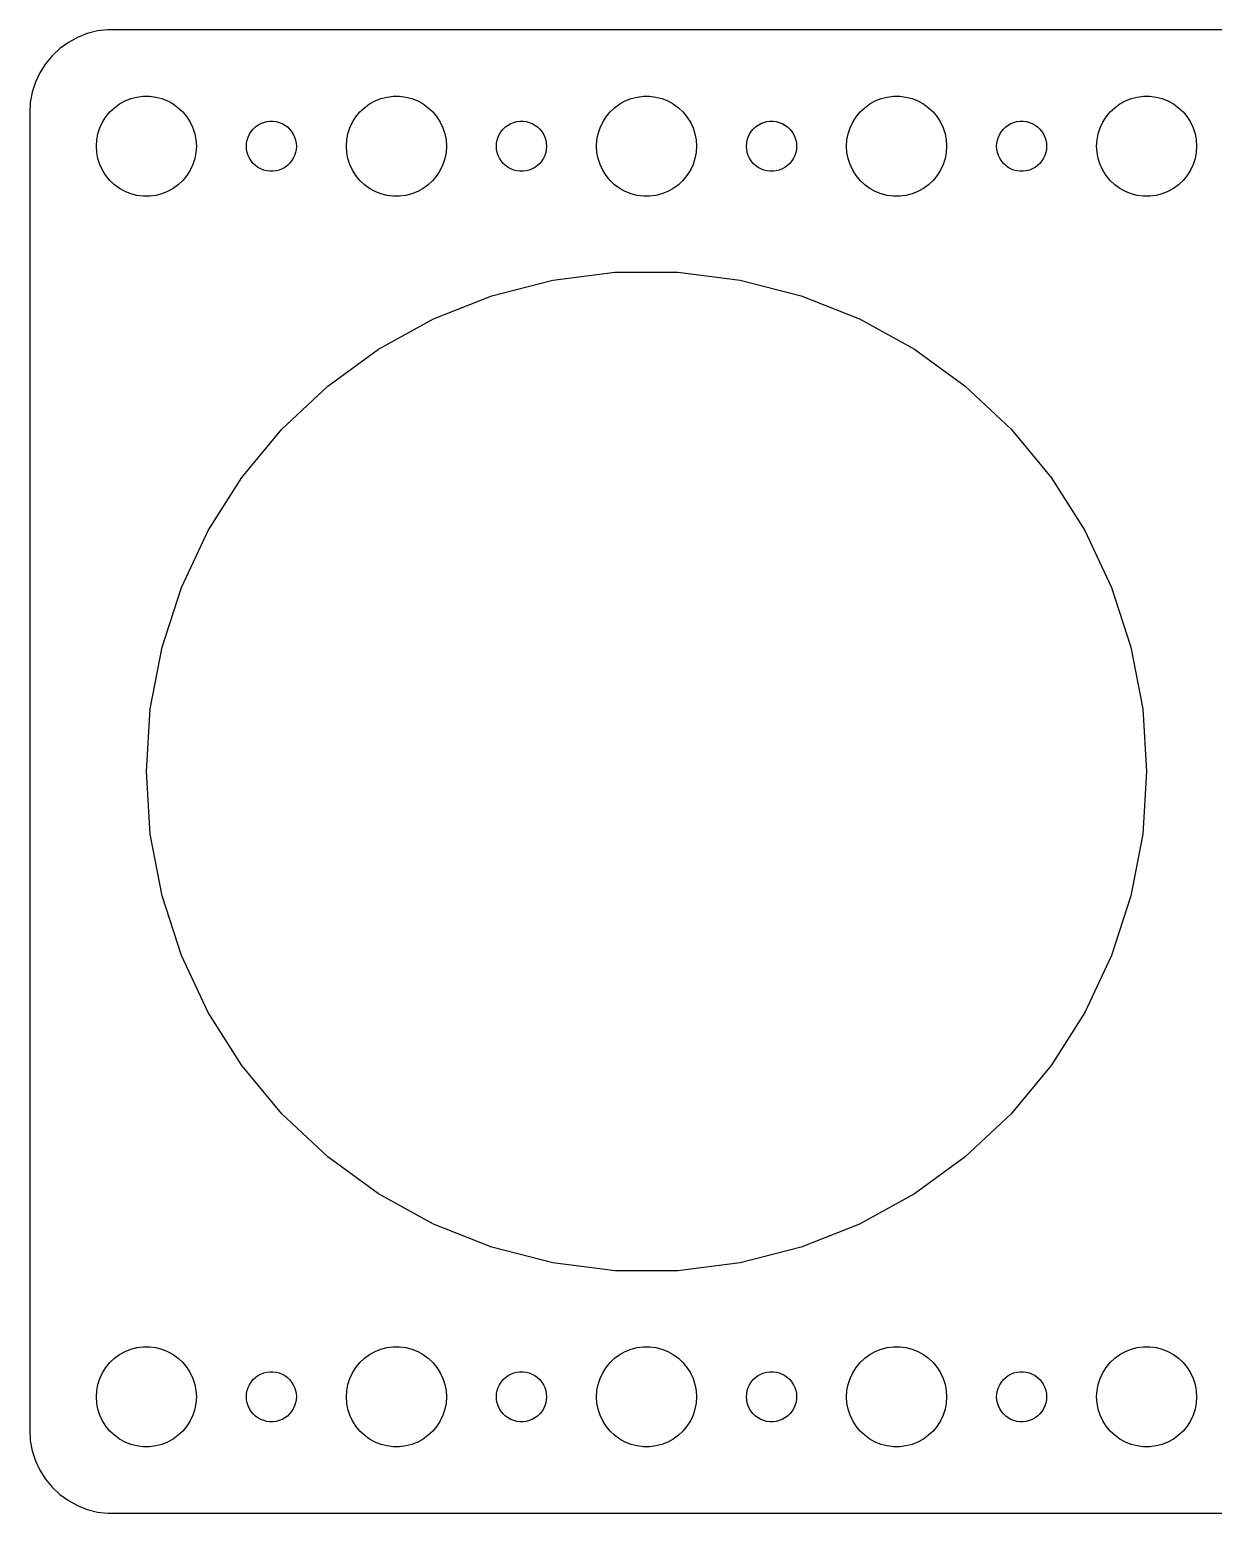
# Model space of a CAD drawing. Header units: metres. Extents: x -134 to 134, y -44 to 44.
# Drawn here: x -134.5 to -63.5, y -44.5 to 44.5 of the extents above; entities that cross this region are included whole.
import ezdxf

# ---------------------------------------------------------------- set-up
doc = ezdxf.new("R2010")
doc.units = ezdxf.units.M

msp = doc.modelspace()

# ---------------------------------------------------------------- linework, layer by layer
for p, q in [((-129.814, 44.4901), (-130.437, 44.4114)), ((129.814, 44.4901), (-129.814, 44.4901)), ((-132.179, 43.7216), (-132.687, 43.3526)), ((-131.629, 44.0241), (-132.179, 43.7216)), ((-131.045, 44.2553), (-131.629, 44.0241)), ((-130.437, 44.4114), (-131.045, 44.2553)), ((-133.145, 42.9227), (-133.545, 42.4389)), ((-132.687, 43.3526), (-133.145, 42.9227)), ((-133.882, 41.9088), (-134.149, 41.3406)), ((-133.545, 42.4389), (-133.882, 41.9088)), ((-134.149, 41.3406), (-134.343, 40.7434)), ((-134.461, 40.1267), (-134.5, 39.5)), ((-134.343, 40.7434), (-134.461, 40.1267)), ((-129.107, 40.033), (-128.777, 40.2145)), ((-128.777, 40.2145), (-128.427, 40.3532)), ((-128.427, 40.3532), (-128.062, 40.4469)), ((-128.062, 40.4469), (-127.688, 40.4941)), ((-127.688, 40.4941), (-127.312, 40.4941)), ((-127.312, 40.4941), (-126.938, 40.4469)), ((-126.938, 40.4469), (-126.573, 40.3532)), ((-126.573, 40.3532), (-126.223, 40.2145)), ((-126.223, 40.2145), (-125.893, 40.033)), ((-114.107, 40.033), (-113.777, 40.2145)), ((-113.777, 40.2145), (-113.427, 40.3532)), ((-113.427, 40.3532), (-113.062, 40.4469)), ((-113.062, 40.4469), (-112.688, 40.4941)), ((-112.688, 40.4941), (-112.312, 40.4941)), ((-112.312, 40.4941), (-111.938, 40.4469)), ((-111.938, 40.4469), (-111.573, 40.3532)), ((-111.573, 40.3532), (-111.223, 40.2145)), ((-111.223, 40.2145), (-110.893, 40.033)), ((-99.1075, 40.033), (-98.7773, 40.2145)), ((-98.7773, 40.2145), (-98.427, 40.3532)), ((-98.427, 40.3532), (-98.0621, 40.4469)), ((-98.0621, 40.4469), (-97.6884, 40.4941)), ((-97.6884, 40.4941), (-97.3116, 40.4941)), ((-97.3116, 40.4941), (-96.9379, 40.4469)), ((-96.9379, 40.4469), (-96.573, 40.3532)), ((-96.573, 40.3532), (-96.2227, 40.2145)), ((-96.2227, 40.2145), (-95.8925, 40.033)), ((-84.1075, 40.033), (-83.7773, 40.2145)), ((-83.7773, 40.2145), (-83.427, 40.3532)), ((-83.427, 40.3532), (-83.0621, 40.4469)), ((-83.0621, 40.4469), (-82.6884, 40.4941)), ((-82.6884, 40.4941), (-82.3116, 40.4941)), ((-82.3116, 40.4941), (-81.9379, 40.4469)), ((-81.9379, 40.4469), (-81.573, 40.3532)), ((-81.573, 40.3532), (-81.2227, 40.2145)), ((-81.2227, 40.2145), (-80.8925, 40.033)), ((-69.1075, 40.033), (-68.7773, 40.2145)), ((-68.7773, 40.2145), (-68.427, 40.3532)), ((-68.427, 40.3532), (-68.0621, 40.4469)), ((-68.0621, 40.4469), (-67.6884, 40.4941)), ((-67.6884, 40.4941), (-67.3116, 40.4941)), ((-67.3116, 40.4941), (-66.9379, 40.4469)), ((-66.9379, 40.4469), (-66.573, 40.3532)), ((-66.573, 40.3532), (-66.2227, 40.2145)), ((-66.2227, 40.2145), (-65.8925, 40.033)), ((-134.5, 39.5), (-134.5, -39.5)), ((-130.129, 38.9453), (-129.927, 39.2634)), ((-129.927, 39.2634), (-129.687, 39.5536)), ((-129.687, 39.5536), (-129.412, 39.8115)), ((-129.412, 39.8115), (-129.107, 40.033)), ((-125.893, 40.033), (-125.588, 39.8115)), ((-125.588, 39.8115), (-125.313, 39.5536)), ((-125.313, 39.5536), (-125.073, 39.2634)), ((-125.073, 39.2634), (-124.871, 38.9453)), ((-115.129, 38.9453), (-114.927, 39.2634)), ((-114.927, 39.2634), (-114.687, 39.5536)), ((-114.687, 39.5536), (-114.412, 39.8115)), ((-114.412, 39.8115), (-114.107, 40.033)), ((-110.893, 40.033), (-110.588, 39.8115)), ((-110.588, 39.8115), (-110.313, 39.5536)), ((-110.313, 39.5536), (-110.073, 39.2634)), ((-110.073, 39.2634), (-109.871, 38.9453)), ((-100.129, 38.9453), (-99.927, 39.2634)), ((-99.927, 39.2634), (-99.6869, 39.5536)), ((-99.6869, 39.5536), (-99.4123, 39.8115)), ((-99.4123, 39.8115), (-99.1075, 40.033)), ((-95.8925, 40.033), (-95.5877, 39.8115)), ((-95.5877, 39.8115), (-95.3131, 39.5536)), ((-95.3131, 39.5536), (-95.073, 39.2634)), ((-95.073, 39.2634), (-94.8711, 38.9453)), ((-85.1289, 38.9453), (-84.927, 39.2634)), ((-84.927, 39.2634), (-84.6869, 39.5536)), ((-84.6869, 39.5536), (-84.4123, 39.8115)), ((-84.4123, 39.8115), (-84.1075, 40.033)), ((-80.8925, 40.033), (-80.5877, 39.8115)), ((-80.5877, 39.8115), (-80.3131, 39.5536)), ((-80.3131, 39.5536), (-80.073, 39.2634)), ((-80.073, 39.2634), (-79.8711, 38.9453)), ((-70.1289, 38.9453), (-69.927, 39.2634)), ((-69.927, 39.2634), (-69.6869, 39.5536)), ((-69.6869, 39.5536), (-69.4123, 39.8115)), ((-69.4123, 39.8115), (-69.1075, 40.033)), ((-65.8925, 40.033), (-65.5877, 39.8115)), ((-65.5877, 39.8115), (-65.3131, 39.5536)), ((-65.3131, 39.5536), (-65.073, 39.2634)), ((-65.073, 39.2634), (-64.8711, 38.9453)), ((-130.406, 38.2461), (-130.289, 38.6044)), ((-130.289, 38.6044), (-130.129, 38.9453)), ((-124.871, 38.9453), (-124.711, 38.6044)), ((-124.711, 38.6044), (-124.594, 38.2461)), ((-121.314, 38.2226), (-121.214, 38.3817)), ((-121.214, 38.3817), (-121.093, 38.5268)), ((-121.093, 38.5268), (-120.956, 38.6558)), ((-120.956, 38.6558), (-120.804, 38.7665)), ((-120.804, 38.7665), (-120.639, 38.8572)), ((-120.639, 38.8572), (-120.464, 38.9266)), ((-120.464, 38.9266), (-120.281, 38.9734)), ((-120.281, 38.9734), (-120.094, 38.997)), ((-120.094, 38.997), (-119.906, 38.997)), ((-119.906, 38.997), (-119.719, 38.9734)), ((-119.719, 38.9734), (-119.536, 38.9266)), ((-119.536, 38.9266), (-119.361, 38.8572)), ((-119.361, 38.8572), (-119.196, 38.7665)), ((-119.196, 38.7665), (-119.044, 38.6558)), ((-119.044, 38.6558), (-118.907, 38.5268)), ((-118.907, 38.5268), (-118.786, 38.3817)), ((-118.786, 38.3817), (-118.686, 38.2226)), ((-115.406, 38.2461), (-115.289, 38.6044)), ((-115.289, 38.6044), (-115.129, 38.9453)), ((-109.871, 38.9453), (-109.711, 38.6044)), ((-109.711, 38.6044), (-109.594, 38.2461)), ((-106.314, 38.2226), (-106.214, 38.3817)), ((-106.214, 38.3817), (-106.093, 38.5268)), ((-106.093, 38.5268), (-105.956, 38.6558)), ((-105.956, 38.6558), (-105.804, 38.7665)), ((-105.804, 38.7665), (-105.639, 38.8572)), ((-105.639, 38.8572), (-105.464, 38.9266)), ((-105.464, 38.9266), (-105.281, 38.9734)), ((-105.281, 38.9734), (-105.094, 38.997)), ((-105.094, 38.997), (-104.906, 38.997)), ((-104.906, 38.997), (-104.719, 38.9734)), ((-104.719, 38.9734), (-104.536, 38.9266)), ((-104.536, 38.9266), (-104.361, 38.8572)), ((-104.361, 38.8572), (-104.196, 38.7665)), ((-104.196, 38.7665), (-104.044, 38.6558)), ((-104.044, 38.6558), (-103.907, 38.5268)), ((-103.907, 38.5268), (-103.786, 38.3817)), ((-103.786, 38.3817), (-103.686, 38.2226)), ((-100.406, 38.2461), (-100.289, 38.6044)), ((-100.289, 38.6044), (-100.129, 38.9453)), ((-94.8711, 38.9453), (-94.7107, 38.6044)), ((-94.7107, 38.6044), (-94.5943, 38.2461)), ((-91.3145, 38.2226), (-91.2135, 38.3817)), ((-91.2135, 38.3817), (-91.0934, 38.5268)), ((-91.0934, 38.5268), (-90.9561, 38.6558)), ((-90.9561, 38.6558), (-90.8037, 38.7665)), ((-90.8037, 38.7665), (-90.6387, 38.8572)), ((-90.6387, 38.8572), (-90.4635, 38.9266)), ((-90.4635, 38.9266), (-90.2811, 38.9734)), ((-90.2811, 38.9734), (-90.0942, 38.997)), ((-90.0942, 38.997), (-89.9058, 38.997)), ((-89.9058, 38.997), (-89.7189, 38.9734)), ((-89.7189, 38.9734), (-89.5365, 38.9266)), ((-89.5365, 38.9266), (-89.3613, 38.8572)), ((-89.3613, 38.8572), (-89.1963, 38.7665)), ((-89.1963, 38.7665), (-89.0439, 38.6558)), ((-89.0439, 38.6558), (-88.9065, 38.5268)), ((-88.9065, 38.5268), (-88.7865, 38.3817)), ((-88.7865, 38.3817), (-88.6855, 38.2226)), ((-85.4057, 38.2461), (-85.2893, 38.6044)), ((-85.2893, 38.6044), (-85.1289, 38.9453)), ((-79.8711, 38.9453), (-79.7107, 38.6044)), ((-79.7107, 38.6044), (-79.5943, 38.2461)), ((-76.3145, 38.2226), (-76.2135, 38.3817)), ((-76.2135, 38.3817), (-76.0934, 38.5268)), ((-76.0934, 38.5268), (-75.9561, 38.6558)), ((-75.9561, 38.6558), (-75.8037, 38.7665)), ((-75.8037, 38.7665), (-75.6387, 38.8572)), ((-75.6387, 38.8572), (-75.4635, 38.9266)), ((-75.4635, 38.9266), (-75.2811, 38.9734)), ((-75.2811, 38.9734), (-75.0942, 38.997)), ((-75.0942, 38.997), (-74.9058, 38.997)), ((-74.9058, 38.997), (-74.7189, 38.9734)), ((-74.7189, 38.9734), (-74.5365, 38.9266)), ((-74.5365, 38.9266), (-74.3613, 38.8572)), ((-74.3613, 38.8572), (-74.1963, 38.7665)), ((-74.1963, 38.7665), (-74.0439, 38.6558)), ((-74.0439, 38.6558), (-73.9065, 38.5268)), ((-73.9065, 38.5268), (-73.7865, 38.3817)), ((-73.7865, 38.3817), (-73.6855, 38.2226)), ((-70.4057, 38.2461), (-70.2893, 38.6044)), ((-70.2893, 38.6044), (-70.1289, 38.9453)), ((-64.8711, 38.9453), (-64.7107, 38.6044)), ((-64.7107, 38.6044), (-64.5943, 38.2461)), ((-130.5, 37.5), (-130.476, 37.876)), ((-130.476, 37.124), (-130.5, 37.5)), ((-130.476, 37.876), (-130.406, 38.2461)), ((-124.594, 38.2461), (-124.524, 37.876)), ((-124.524, 37.876), (-124.5, 37.5)), ((-124.5, 37.5), (-124.524, 37.124)), ((-121.5, 37.5), (-121.488, 37.688)), ((-121.488, 37.312), (-121.5, 37.5)), ((-121.488, 37.688), (-121.453, 37.873)), ((-121.453, 37.873), (-121.395, 38.0522)), ((-121.395, 38.0522), (-121.314, 38.2226)), ((-118.686, 38.2226), (-118.605, 38.0522)), ((-118.605, 38.0522), (-118.547, 37.873)), ((-118.547, 37.873), (-118.512, 37.688)), ((-118.512, 37.688), (-118.5, 37.5)), ((-118.5, 37.5), (-118.512, 37.312)), ((-115.5, 37.5), (-115.476, 37.876)), ((-115.476, 37.124), (-115.5, 37.5)), ((-115.476, 37.876), (-115.406, 38.2461)), ((-109.594, 38.2461), (-109.524, 37.876)), ((-109.524, 37.876), (-109.5, 37.5)), ((-109.5, 37.5), (-109.524, 37.124)), ((-106.5, 37.5), (-106.488, 37.688)), ((-106.488, 37.312), (-106.5, 37.5)), ((-106.488, 37.688), (-106.453, 37.873)), ((-106.453, 37.873), (-106.395, 38.0522)), ((-106.395, 38.0522), (-106.314, 38.2226)), ((-103.686, 38.2226), (-103.605, 38.0522)), ((-103.605, 38.0522), (-103.547, 37.873)), ((-103.547, 37.873), (-103.512, 37.688)), ((-103.512, 37.688), (-103.5, 37.5)), ((-103.5, 37.5), (-103.512, 37.312)), ((-100.5, 37.5), (-100.476, 37.876)), ((-100.476, 37.124), (-100.5, 37.5)), ((-100.476, 37.876), (-100.406, 38.2461)), ((-94.5943, 38.2461), (-94.5237, 37.876)), ((-94.5237, 37.876), (-94.5, 37.5)), ((-94.5, 37.5), (-94.5237, 37.124)), ((-91.5, 37.5), (-91.4882, 37.688)), ((-91.4882, 37.312), (-91.5, 37.5)), ((-91.4882, 37.688), (-91.4529, 37.873)), ((-91.4529, 37.873), (-91.3947, 38.0522)), ((-91.3947, 38.0522), (-91.3145, 38.2226)), ((-88.6855, 38.2226), (-88.6053, 38.0522)), ((-88.6053, 38.0522), (-88.5471, 37.873)), ((-88.5471, 37.873), (-88.5118, 37.688)), ((-88.5118, 37.688), (-88.5, 37.5)), ((-88.5, 37.5), (-88.5118, 37.312)), ((-85.5, 37.5), (-85.4763, 37.876)), ((-85.4763, 37.124), (-85.5, 37.5)), ((-85.4763, 37.876), (-85.4057, 38.2461)), ((-79.5943, 38.2461), (-79.5237, 37.876)), ((-79.5237, 37.876), (-79.5, 37.5)), ((-79.5, 37.5), (-79.5237, 37.124)), ((-76.5, 37.5), (-76.4882, 37.688)), ((-76.4882, 37.312), (-76.5, 37.5)), ((-76.4882, 37.688), (-76.4529, 37.873)), ((-76.4529, 37.873), (-76.3947, 38.0522)), ((-76.3947, 38.0522), (-76.3145, 38.2226)), ((-73.6855, 38.2226), (-73.6053, 38.0522)), ((-73.6053, 38.0522), (-73.5471, 37.873)), ((-73.5471, 37.873), (-73.5118, 37.688)), ((-73.5118, 37.688), (-73.5, 37.5)), ((-73.5, 37.5), (-73.5118, 37.312)), ((-70.5, 37.5), (-70.4763, 37.876)), ((-70.4763, 37.124), (-70.5, 37.5)), ((-70.4763, 37.876), (-70.4057, 38.2461)), ((-64.5943, 38.2461), (-64.5237, 37.876)), ((-64.5237, 37.876), (-64.5, 37.5)), ((-64.5, 37.5), (-64.5237, 37.124)), ((-130.406, 36.7539), (-130.476, 37.124)), ((-130.289, 36.3956), (-130.406, 36.7539)), ((-124.594, 36.7539), (-124.711, 36.3956)), ((-124.524, 37.124), (-124.594, 36.7539)), ((-121.453, 37.127), (-121.488, 37.312)), ((-121.395, 36.9478), (-121.453, 37.127)), ((-121.314, 36.7774), (-121.395, 36.9478)), ((-121.214, 36.6183), (-121.314, 36.7774)), ((-121.093, 36.4732), (-121.214, 36.6183)), ((-118.786, 36.6183), (-118.907, 36.4732)), ((-118.686, 36.7774), (-118.786, 36.6183)), ((-118.605, 36.9478), (-118.686, 36.7774)), ((-118.547, 37.127), (-118.605, 36.9478)), ((-118.512, 37.312), (-118.547, 37.127)), ((-115.406, 36.7539), (-115.476, 37.124)), ((-115.289, 36.3956), (-115.406, 36.7539)), ((-109.594, 36.7539), (-109.711, 36.3956)), ((-109.524, 37.124), (-109.594, 36.7539)), ((-106.453, 37.127), (-106.488, 37.312)), ((-106.395, 36.9478), (-106.453, 37.127)), ((-106.314, 36.7774), (-106.395, 36.9478)), ((-106.214, 36.6183), (-106.314, 36.7774)), ((-106.093, 36.4732), (-106.214, 36.6183)), ((-103.786, 36.6183), (-103.907, 36.4732)), ((-103.686, 36.7774), (-103.786, 36.6183)), ((-103.605, 36.9478), (-103.686, 36.7774)), ((-103.547, 37.127), (-103.605, 36.9478)), ((-103.512, 37.312), (-103.547, 37.127)), ((-100.406, 36.7539), (-100.476, 37.124)), ((-100.289, 36.3956), (-100.406, 36.7539)), ((-94.5943, 36.7539), (-94.7107, 36.3956)), ((-94.5237, 37.124), (-94.5943, 36.7539)), ((-91.4529, 37.127), (-91.4882, 37.312)), ((-91.3947, 36.9478), (-91.4529, 37.127)), ((-91.3145, 36.7774), (-91.3947, 36.9478)), ((-91.2135, 36.6183), (-91.3145, 36.7774)), ((-91.0934, 36.4732), (-91.2135, 36.6183)), ((-88.7865, 36.6183), (-88.9065, 36.4732)), ((-88.6855, 36.7774), (-88.7865, 36.6183)), ((-88.6053, 36.9478), (-88.6855, 36.7774)), ((-88.5471, 37.127), (-88.6053, 36.9478)), ((-88.5118, 37.312), (-88.5471, 37.127)), ((-85.4057, 36.7539), (-85.4763, 37.124)), ((-85.2893, 36.3956), (-85.4057, 36.7539)), ((-79.5943, 36.7539), (-79.7107, 36.3956)), ((-79.5237, 37.124), (-79.5943, 36.7539)), ((-76.4529, 37.127), (-76.4882, 37.312)), ((-76.3947, 36.9478), (-76.4529, 37.127)), ((-76.3145, 36.7774), (-76.3947, 36.9478)), ((-76.2135, 36.6183), (-76.3145, 36.7774)), ((-76.0934, 36.4732), (-76.2135, 36.6183)), ((-73.7865, 36.6183), (-73.9065, 36.4732)), ((-73.6855, 36.7774), (-73.7865, 36.6183)), ((-73.6053, 36.9478), (-73.6855, 36.7774)), ((-73.5471, 37.127), (-73.6053, 36.9478)), ((-73.5118, 37.312), (-73.5471, 37.127)), ((-70.4057, 36.7539), (-70.4763, 37.124)), ((-70.2893, 36.3956), (-70.4057, 36.7539)), ((-64.5943, 36.7539), (-64.7107, 36.3956)), ((-64.5237, 37.124), (-64.5943, 36.7539)), ((-130.129, 36.0547), (-130.289, 36.3956)), ((-129.927, 35.7366), (-130.129, 36.0547)), ((-129.687, 35.4464), (-129.927, 35.7366)), ((-125.073, 35.7366), (-125.313, 35.4464)), ((-124.871, 36.0547), (-125.073, 35.7366)), ((-124.711, 36.3956), (-124.871, 36.0547)), ((-120.956, 36.3442), (-121.093, 36.4732)), ((-120.804, 36.2335), (-120.956, 36.3442)), ((-120.639, 36.1428), (-120.804, 36.2335)), ((-120.464, 36.0734), (-120.639, 36.1428)), ((-120.281, 36.0266), (-120.464, 36.0734)), ((-120.094, 36.003), (-120.281, 36.0266)), ((-119.906, 36.003), (-120.094, 36.003)), ((-119.719, 36.0266), (-119.906, 36.003)), ((-119.536, 36.0734), (-119.719, 36.0266)), ((-119.361, 36.1428), (-119.536, 36.0734)), ((-119.196, 36.2335), (-119.361, 36.1428)), ((-119.044, 36.3442), (-119.196, 36.2335)), ((-118.907, 36.4732), (-119.044, 36.3442)), ((-115.129, 36.0547), (-115.289, 36.3956)), ((-114.927, 35.7366), (-115.129, 36.0547)), ((-114.687, 35.4464), (-114.927, 35.7366)), ((-110.073, 35.7366), (-110.313, 35.4464)), ((-109.871, 36.0547), (-110.073, 35.7366)), ((-109.711, 36.3956), (-109.871, 36.0547)), ((-105.956, 36.3442), (-106.093, 36.4732)), ((-105.804, 36.2335), (-105.956, 36.3442)), ((-105.639, 36.1428), (-105.804, 36.2335)), ((-105.464, 36.0734), (-105.639, 36.1428)), ((-105.281, 36.0266), (-105.464, 36.0734)), ((-105.094, 36.003), (-105.281, 36.0266)), ((-104.906, 36.003), (-105.094, 36.003)), ((-104.719, 36.0266), (-104.906, 36.003)), ((-104.536, 36.0734), (-104.719, 36.0266)), ((-104.361, 36.1428), (-104.536, 36.0734)), ((-104.196, 36.2335), (-104.361, 36.1428)), ((-104.044, 36.3442), (-104.196, 36.2335)), ((-103.907, 36.4732), (-104.044, 36.3442)), ((-100.129, 36.0547), (-100.289, 36.3956)), ((-99.927, 35.7366), (-100.129, 36.0547)), ((-99.6869, 35.4464), (-99.927, 35.7366)), ((-95.073, 35.7366), (-95.3131, 35.4464)), ((-94.8711, 36.0547), (-95.073, 35.7366)), ((-94.7107, 36.3956), (-94.8711, 36.0547)), ((-90.9561, 36.3442), (-91.0934, 36.4732)), ((-90.8037, 36.2335), (-90.9561, 36.3442)), ((-90.6387, 36.1428), (-90.8037, 36.2335)), ((-90.4635, 36.0734), (-90.6387, 36.1428)), ((-90.2811, 36.0266), (-90.4635, 36.0734)), ((-90.0942, 36.003), (-90.2811, 36.0266)), ((-89.9058, 36.003), (-90.0942, 36.003)), ((-89.7189, 36.0266), (-89.9058, 36.003)), ((-89.5365, 36.0734), (-89.7189, 36.0266)), ((-89.3613, 36.1428), (-89.5365, 36.0734)), ((-89.1963, 36.2335), (-89.3613, 36.1428)), ((-89.0439, 36.3442), (-89.1963, 36.2335)), ((-88.9065, 36.4732), (-89.0439, 36.3442)), ((-85.1289, 36.0547), (-85.2893, 36.3956)), ((-84.927, 35.7366), (-85.1289, 36.0547)), ((-84.6869, 35.4464), (-84.927, 35.7366)), ((-80.073, 35.7366), (-80.3131, 35.4464)), ((-79.8711, 36.0547), (-80.073, 35.7366)), ((-79.7107, 36.3956), (-79.8711, 36.0547)), ((-75.9561, 36.3442), (-76.0934, 36.4732)), ((-75.8037, 36.2335), (-75.9561, 36.3442)), ((-75.6387, 36.1428), (-75.8037, 36.2335)), ((-75.4635, 36.0734), (-75.6387, 36.1428)), ((-75.2811, 36.0266), (-75.4635, 36.0734)), ((-75.0942, 36.003), (-75.2811, 36.0266)), ((-74.9058, 36.003), (-75.0942, 36.003)), ((-74.7189, 36.0266), (-74.9058, 36.003)), ((-74.5365, 36.0734), (-74.7189, 36.0266)), ((-74.3613, 36.1428), (-74.5365, 36.0734)), ((-74.1963, 36.2335), (-74.3613, 36.1428)), ((-74.0439, 36.3442), (-74.1963, 36.2335)), ((-73.9065, 36.4732), (-74.0439, 36.3442)), ((-70.1289, 36.0547), (-70.2893, 36.3956)), ((-69.927, 35.7366), (-70.1289, 36.0547)), ((-69.6869, 35.4464), (-69.927, 35.7366)), ((-65.073, 35.7366), (-65.3131, 35.4464)), ((-64.8711, 36.0547), (-65.073, 35.7366)), ((-64.7107, 36.3956), (-64.8711, 36.0547)), ((-129.412, 35.1885), (-129.687, 35.4464)), ((-129.107, 34.967), (-129.412, 35.1885)), ((-128.777, 34.7855), (-129.107, 34.967)), ((-128.427, 34.6468), (-128.777, 34.7855)), ((-126.223, 34.7855), (-126.573, 34.6468)), ((-125.893, 34.967), (-126.223, 34.7855)), ((-125.588, 35.1885), (-125.893, 34.967)), ((-125.313, 35.4464), (-125.588, 35.1885)), ((-114.412, 35.1885), (-114.687, 35.4464)), ((-114.107, 34.967), (-114.412, 35.1885)), ((-113.777, 34.7855), (-114.107, 34.967)), ((-113.427, 34.6468), (-113.777, 34.7855)), ((-111.223, 34.7855), (-111.573, 34.6468)), ((-110.893, 34.967), (-111.223, 34.7855)), ((-110.588, 35.1885), (-110.893, 34.967)), ((-110.313, 35.4464), (-110.588, 35.1885)), ((-99.4123, 35.1885), (-99.6869, 35.4464)), ((-99.1075, 34.967), (-99.4123, 35.1885)), ((-98.7773, 34.7855), (-99.1075, 34.967)), ((-98.427, 34.6468), (-98.7773, 34.7855)), ((-96.2227, 34.7855), (-96.573, 34.6468)), ((-95.8925, 34.967), (-96.2227, 34.7855)), ((-95.5877, 35.1885), (-95.8925, 34.967)), ((-95.3131, 35.4464), (-95.5877, 35.1885)), ((-84.4123, 35.1885), (-84.6869, 35.4464)), ((-84.1075, 34.967), (-84.4123, 35.1885)), ((-83.7773, 34.7855), (-84.1075, 34.967)), ((-83.427, 34.6468), (-83.7773, 34.7855)), ((-81.2227, 34.7855), (-81.573, 34.6468)), ((-80.8925, 34.967), (-81.2227, 34.7855)), ((-80.5877, 35.1885), (-80.8925, 34.967)), ((-80.3131, 35.4464), (-80.5877, 35.1885)), ((-69.4123, 35.1885), (-69.6869, 35.4464)), ((-69.1075, 34.967), (-69.4123, 35.1885)), ((-68.7773, 34.7855), (-69.1075, 34.967)), ((-68.427, 34.6468), (-68.7773, 34.7855)), ((-66.2227, 34.7855), (-66.573, 34.6468)), ((-65.8925, 34.967), (-66.2227, 34.7855)), ((-65.5877, 35.1885), (-65.8925, 34.967)), ((-65.3131, 35.4464), (-65.5877, 35.1885)), ((-128.062, 34.5531), (-128.427, 34.6468)), ((-127.688, 34.5059), (-128.062, 34.5531)), ((-127.312, 34.5059), (-127.688, 34.5059)), ((-126.938, 34.5531), (-127.312, 34.5059)), ((-126.573, 34.6468), (-126.938, 34.5531)), ((-113.062, 34.5531), (-113.427, 34.6468)), ((-112.688, 34.5059), (-113.062, 34.5531)), ((-112.312, 34.5059), (-112.688, 34.5059)), ((-111.938, 34.5531), (-112.312, 34.5059)), ((-111.573, 34.6468), (-111.938, 34.5531)), ((-98.0621, 34.5531), (-98.427, 34.6468)), ((-97.6884, 34.5059), (-98.0621, 34.5531)), ((-97.3116, 34.5059), (-97.6884, 34.5059)), ((-96.9379, 34.5531), (-97.3116, 34.5059)), ((-96.573, 34.6468), (-96.9379, 34.5531)), ((-83.0621, 34.5531), (-83.427, 34.6468)), ((-82.6884, 34.5059), (-83.0621, 34.5531)), ((-82.3116, 34.5059), (-82.6884, 34.5059)), ((-81.9379, 34.5531), (-82.3116, 34.5059)), ((-81.573, 34.6468), (-81.9379, 34.5531)), ((-68.0621, 34.5531), (-68.427, 34.6468)), ((-67.6884, 34.5059), (-68.0621, 34.5531)), ((-67.3116, 34.5059), (-67.6884, 34.5059)), ((-66.9379, 34.5531), (-67.3116, 34.5059)), ((-66.573, 34.6468), (-66.9379, 34.5531)), ((-106.771, 28.5317), (-103.121, 29.4686)), ((-103.121, 29.4686), (-99.3837, 29.9408)), ((-99.3837, 29.9408), (-95.6163, 29.9408)), ((-95.6163, 29.9408), (-91.8786, 29.4686)), ((-91.8786, 29.4686), (-88.2295, 28.5317)), ((-110.273, 27.1448), (-106.771, 28.5317)), ((-88.2295, 28.5317), (-84.7266, 27.1448)), ((-113.575, 25.3298), (-110.273, 27.1448)), ((-84.7266, 27.1448), (-81.4252, 25.3298)), ((-116.623, 23.1154), (-113.575, 25.3298)), ((-81.4252, 25.3298), (-78.3773, 23.1154)), ((-119.369, 20.5364), (-116.623, 23.1154)), ((-78.3773, 23.1154), (-75.6309, 20.5364)), ((-121.771, 17.6335), (-119.369, 20.5364)), ((-75.6309, 20.5364), (-73.2295, 17.6335)), ((-123.789, 14.4526), (-121.771, 17.6335)), ((-73.2295, 17.6335), (-71.2108, 14.4526)), ((-125.393, 11.0437), (-123.789, 14.4526)), ((-71.2108, 14.4526), (-69.6067, 11.0437)), ((-126.557, 7.46069), (-125.393, 11.0437)), ((-69.6067, 11.0437), (-68.4425, 7.46069)), ((-127.263, 3.75999), (-126.557, 7.46069)), ((-68.4425, 7.46069), (-67.7366, 3.75999)), ((-127.5, 0), (-127.263, 3.75999)), ((-67.7366, 3.75999), (-67.5, 0)), ((-127.263, -3.75999), (-127.5, 0)), ((-67.5, 0), (-67.7366, -3.75999)), ((-126.557, -7.46069), (-127.263, -3.75999)), ((-67.7366, -3.75999), (-68.4425, -7.46069)), ((-125.393, -11.0437), (-126.557, -7.46069)), ((-68.4425, -7.46069), (-69.6067, -11.0437)), ((-123.789, -14.4526), (-125.393, -11.0437)), ((-69.6067, -11.0437), (-71.2108, -14.4526)), ((-121.771, -17.6335), (-123.789, -14.4526)), ((-71.2108, -14.4526), (-73.2295, -17.6335)), ((-119.369, -20.5364), (-121.771, -17.6335)), ((-73.2295, -17.6335), (-75.6309, -20.5364)), ((-116.623, -23.1154), (-119.369, -20.5364)), ((-75.6309, -20.5364), (-78.3773, -23.1154)), ((-113.575, -25.3298), (-116.623, -23.1154)), ((-78.3773, -23.1154), (-81.4252, -25.3298)), ((-110.273, -27.1448), (-113.575, -25.3298)), ((-81.4252, -25.3298), (-84.7266, -27.1448)), ((-106.771, -28.5317), (-110.273, -27.1448)), ((-84.7266, -27.1448), (-88.2295, -28.5317)), ((-103.121, -29.4686), (-106.771, -28.5317)), ((-88.2295, -28.5317), (-91.8786, -29.4686)), ((-99.3837, -29.9408), (-103.121, -29.4686)), ((-95.6163, -29.9408), (-99.3837, -29.9408)), ((-91.8786, -29.4686), (-95.6163, -29.9408)), ((-128.777, -34.7855), (-128.427, -34.6468)), ((-128.427, -34.6468), (-128.062, -34.5531)), ((-128.062, -34.5531), (-127.688, -34.5059)), ((-127.688, -34.5059), (-127.312, -34.5059)), ((-127.312, -34.5059), (-126.938, -34.5531)), ((-126.938, -34.5531), (-126.573, -34.6468)), ((-126.573, -34.6468), (-126.223, -34.7855)), ((-113.777, -34.7855), (-113.427, -34.6468)), ((-113.427, -34.6468), (-113.062, -34.5531)), ((-113.062, -34.5531), (-112.688, -34.5059)), ((-112.688, -34.5059), (-112.312, -34.5059)), ((-112.312, -34.5059), (-111.938, -34.5531)), ((-111.938, -34.5531), (-111.573, -34.6468)), ((-111.573, -34.6468), (-111.223, -34.7855)), ((-98.7773, -34.7855), (-98.427, -34.6468)), ((-98.427, -34.6468), (-98.0621, -34.5531)), ((-98.0621, -34.5531), (-97.6884, -34.5059)), ((-97.6884, -34.5059), (-97.3116, -34.5059)), ((-97.3116, -34.5059), (-96.9379, -34.5531)), ((-96.9379, -34.5531), (-96.573, -34.6468)), ((-96.573, -34.6468), (-96.2227, -34.7855)), ((-83.7773, -34.7855), (-83.427, -34.6468)), ((-83.427, -34.6468), (-83.0621, -34.5531)), ((-83.0621, -34.5531), (-82.6884, -34.5059)), ((-82.6884, -34.5059), (-82.3116, -34.5059)), ((-82.3116, -34.5059), (-81.9379, -34.5531)), ((-81.9379, -34.5531), (-81.573, -34.6468)), ((-81.573, -34.6468), (-81.2227, -34.7855)), ((-68.7773, -34.7855), (-68.427, -34.6468)), ((-68.427, -34.6468), (-68.0621, -34.5531)), ((-68.0621, -34.5531), (-67.6884, -34.5059)), ((-67.6884, -34.5059), (-67.3116, -34.5059)), ((-67.3116, -34.5059), (-66.9379, -34.5531)), ((-66.9379, -34.5531), (-66.573, -34.6468)), ((-66.573, -34.6468), (-66.2227, -34.7855)), ((-129.927, -35.7366), (-129.687, -35.4464)), ((-129.687, -35.4464), (-129.412, -35.1885)), ((-129.412, -35.1885), (-129.107, -34.967)), ((-129.107, -34.967), (-128.777, -34.7855)), ((-126.223, -34.7855), (-125.893, -34.967)), ((-125.893, -34.967), (-125.588, -35.1885)), ((-125.588, -35.1885), (-125.313, -35.4464)), ((-125.313, -35.4464), (-125.073, -35.7366)), ((-114.927, -35.7366), (-114.687, -35.4464)), ((-114.687, -35.4464), (-114.412, -35.1885)), ((-114.412, -35.1885), (-114.107, -34.967)), ((-114.107, -34.967), (-113.777, -34.7855)), ((-111.223, -34.7855), (-110.893, -34.967)), ((-110.893, -34.967), (-110.588, -35.1885)), ((-110.588, -35.1885), (-110.313, -35.4464)), ((-110.313, -35.4464), (-110.073, -35.7366)), ((-99.927, -35.7366), (-99.6869, -35.4464)), ((-99.6869, -35.4464), (-99.4123, -35.1885)), ((-99.4123, -35.1885), (-99.1075, -34.967)), ((-99.1075, -34.967), (-98.7773, -34.7855)), ((-96.2227, -34.7855), (-95.8925, -34.967)), ((-95.8925, -34.967), (-95.5877, -35.1885)), ((-95.5877, -35.1885), (-95.3131, -35.4464)), ((-95.3131, -35.4464), (-95.073, -35.7366)), ((-84.927, -35.7366), (-84.6869, -35.4464)), ((-84.6869, -35.4464), (-84.4123, -35.1885)), ((-84.4123, -35.1885), (-84.1075, -34.967)), ((-84.1075, -34.967), (-83.7773, -34.7855)), ((-81.2227, -34.7855), (-80.8925, -34.967)), ((-80.8925, -34.967), (-80.5877, -35.1885)), ((-80.5877, -35.1885), (-80.3131, -35.4464)), ((-80.3131, -35.4464), (-80.073, -35.7366)), ((-69.927, -35.7366), (-69.6869, -35.4464)), ((-69.6869, -35.4464), (-69.4123, -35.1885)), ((-69.4123, -35.1885), (-69.1075, -34.967)), ((-69.1075, -34.967), (-68.7773, -34.7855)), ((-66.2227, -34.7855), (-65.8925, -34.967)), ((-65.8925, -34.967), (-65.5877, -35.1885)), ((-65.5877, -35.1885), (-65.3131, -35.4464)), ((-65.3131, -35.4464), (-65.073, -35.7366)), ((-130.406, -36.7539), (-130.289, -36.3956)), ((-130.289, -36.3956), (-130.129, -36.0547)), ((-130.129, -36.0547), (-129.927, -35.7366)), ((-125.073, -35.7366), (-124.871, -36.0547)), ((-124.871, -36.0547), (-124.711, -36.3956)), ((-124.711, -36.3956), (-124.594, -36.7539)), ((-121.214, -36.6183), (-121.093, -36.4732)), ((-121.093, -36.4732), (-120.956, -36.3442)), ((-120.956, -36.3442), (-120.804, -36.2335)), ((-120.804, -36.2335), (-120.639, -36.1428)), ((-120.639, -36.1428), (-120.464, -36.0734)), ((-120.464, -36.0734), (-120.281, -36.0266)), ((-120.281, -36.0266), (-120.094, -36.003)), ((-120.094, -36.003), (-119.906, -36.003)), ((-119.906, -36.003), (-119.719, -36.0266)), ((-119.719, -36.0266), (-119.536, -36.0734)), ((-119.536, -36.0734), (-119.361, -36.1428)), ((-119.361, -36.1428), (-119.196, -36.2335)), ((-119.196, -36.2335), (-119.044, -36.3442)), ((-119.044, -36.3442), (-118.907, -36.4732)), ((-118.907, -36.4732), (-118.786, -36.6183)), ((-115.406, -36.7539), (-115.289, -36.3956)), ((-115.289, -36.3956), (-115.129, -36.0547)), ((-115.129, -36.0547), (-114.927, -35.7366)), ((-110.073, -35.7366), (-109.871, -36.0547)), ((-109.871, -36.0547), (-109.711, -36.3956)), ((-109.711, -36.3956), (-109.594, -36.7539)), ((-106.214, -36.6183), (-106.093, -36.4732)), ((-106.093, -36.4732), (-105.956, -36.3442)), ((-105.956, -36.3442), (-105.804, -36.2335)), ((-105.804, -36.2335), (-105.639, -36.1428)), ((-105.639, -36.1428), (-105.464, -36.0734)), ((-105.464, -36.0734), (-105.281, -36.0266)), ((-105.281, -36.0266), (-105.094, -36.003)), ((-105.094, -36.003), (-104.906, -36.003)), ((-104.906, -36.003), (-104.719, -36.0266)), ((-104.719, -36.0266), (-104.536, -36.0734)), ((-104.536, -36.0734), (-104.361, -36.1428)), ((-104.361, -36.1428), (-104.196, -36.2335)), ((-104.196, -36.2335), (-104.044, -36.3442)), ((-104.044, -36.3442), (-103.907, -36.4732)), ((-103.907, -36.4732), (-103.786, -36.6183)), ((-100.406, -36.7539), (-100.289, -36.3956)), ((-100.289, -36.3956), (-100.129, -36.0547)), ((-100.129, -36.0547), (-99.927, -35.7366)), ((-95.073, -35.7366), (-94.8711, -36.0547)), ((-94.8711, -36.0547), (-94.7107, -36.3956)), ((-94.7107, -36.3956), (-94.5943, -36.7539)), ((-91.2135, -36.6183), (-91.0934, -36.4732)), ((-91.0934, -36.4732), (-90.9561, -36.3442)), ((-90.9561, -36.3442), (-90.8037, -36.2335)), ((-90.8037, -36.2335), (-90.6387, -36.1428)), ((-90.6387, -36.1428), (-90.4635, -36.0734)), ((-90.4635, -36.0734), (-90.2811, -36.0266)), ((-90.2811, -36.0266), (-90.0942, -36.003)), ((-90.0942, -36.003), (-89.9058, -36.003)), ((-89.9058, -36.003), (-89.7189, -36.0266)), ((-89.7189, -36.0266), (-89.5365, -36.0734)), ((-89.5365, -36.0734), (-89.3613, -36.1428)), ((-89.3613, -36.1428), (-89.1963, -36.2335)), ((-89.1963, -36.2335), (-89.0439, -36.3442)), ((-89.0439, -36.3442), (-88.9065, -36.4732)), ((-88.9065, -36.4732), (-88.7865, -36.6183)), ((-85.4057, -36.7539), (-85.2893, -36.3956)), ((-85.2893, -36.3956), (-85.1289, -36.0547)), ((-85.1289, -36.0547), (-84.927, -35.7366)), ((-80.073, -35.7366), (-79.8711, -36.0547)), ((-79.8711, -36.0547), (-79.7107, -36.3956)), ((-79.7107, -36.3956), (-79.5943, -36.7539)), ((-76.2135, -36.6183), (-76.0934, -36.4732)), ((-76.0934, -36.4732), (-75.9561, -36.3442)), ((-75.9561, -36.3442), (-75.8037, -36.2335)), ((-75.8037, -36.2335), (-75.6387, -36.1428)), ((-75.6387, -36.1428), (-75.4635, -36.0734)), ((-75.4635, -36.0734), (-75.2811, -36.0266)), ((-75.2811, -36.0266), (-75.0942, -36.003)), ((-75.0942, -36.003), (-74.9058, -36.003)), ((-74.9058, -36.003), (-74.7189, -36.0266)), ((-74.7189, -36.0266), (-74.5365, -36.0734)), ((-74.5365, -36.0734), (-74.3613, -36.1428)), ((-74.3613, -36.1428), (-74.1963, -36.2335)), ((-74.1963, -36.2335), (-74.0439, -36.3442)), ((-74.0439, -36.3442), (-73.9065, -36.4732)), ((-73.9065, -36.4732), (-73.7865, -36.6183)), ((-70.4057, -36.7539), (-70.2893, -36.3956)), ((-70.2893, -36.3956), (-70.1289, -36.0547)), ((-70.1289, -36.0547), (-69.927, -35.7366)), ((-65.073, -35.7366), (-64.8711, -36.0547)), ((-64.8711, -36.0547), (-64.7107, -36.3956)), ((-64.7107, -36.3956), (-64.5943, -36.7539)), ((-130.5, -37.5), (-130.476, -37.124)), ((-130.476, -37.124), (-130.406, -36.7539)), ((-124.594, -36.7539), (-124.524, -37.124)), ((-124.524, -37.124), (-124.5, -37.5)), ((-121.5, -37.5), (-121.488, -37.312)), ((-121.488, -37.312), (-121.453, -37.127)), ((-121.453, -37.127), (-121.395, -36.9478)), ((-121.395, -36.9478), (-121.314, -36.7774)), ((-121.314, -36.7774), (-121.214, -36.6183)), ((-118.786, -36.6183), (-118.686, -36.7774)), ((-118.686, -36.7774), (-118.605, -36.9478)), ((-118.605, -36.9478), (-118.547, -37.127)), ((-118.547, -37.127), (-118.512, -37.312)), ((-118.512, -37.312), (-118.5, -37.5)), ((-115.5, -37.5), (-115.476, -37.124)), ((-115.476, -37.124), (-115.406, -36.7539)), ((-109.594, -36.7539), (-109.524, -37.124)), ((-109.524, -37.124), (-109.5, -37.5)), ((-106.5, -37.5), (-106.488, -37.312)), ((-106.488, -37.312), (-106.453, -37.127)), ((-106.453, -37.127), (-106.395, -36.9478)), ((-106.395, -36.9478), (-106.314, -36.7774)), ((-106.314, -36.7774), (-106.214, -36.6183)), ((-103.786, -36.6183), (-103.686, -36.7774)), ((-103.686, -36.7774), (-103.605, -36.9478)), ((-103.605, -36.9478), (-103.547, -37.127)), ((-103.547, -37.127), (-103.512, -37.312)), ((-103.512, -37.312), (-103.5, -37.5)), ((-100.5, -37.5), (-100.476, -37.124)), ((-100.476, -37.124), (-100.406, -36.7539)), ((-94.5943, -36.7539), (-94.5237, -37.124)), ((-94.5237, -37.124), (-94.5, -37.5)), ((-91.5, -37.5), (-91.4882, -37.312)), ((-91.4882, -37.312), (-91.4529, -37.127)), ((-91.4529, -37.127), (-91.3947, -36.9478)), ((-91.3947, -36.9478), (-91.3145, -36.7774)), ((-91.3145, -36.7774), (-91.2135, -36.6183)), ((-88.7865, -36.6183), (-88.6855, -36.7774)), ((-88.6855, -36.7774), (-88.6053, -36.9478)), ((-88.6053, -36.9478), (-88.5471, -37.127)), ((-88.5471, -37.127), (-88.5118, -37.312)), ((-88.5118, -37.312), (-88.5, -37.5)), ((-85.5, -37.5), (-85.4763, -37.124)), ((-85.4763, -37.124), (-85.4057, -36.7539)), ((-79.5943, -36.7539), (-79.5237, -37.124)), ((-79.5237, -37.124), (-79.5, -37.5)), ((-76.5, -37.5), (-76.4882, -37.312)), ((-76.4882, -37.312), (-76.4529, -37.127)), ((-76.4529, -37.127), (-76.3947, -36.9478)), ((-76.3947, -36.9478), (-76.3145, -36.7774)), ((-76.3145, -36.7774), (-76.2135, -36.6183)), ((-73.7865, -36.6183), (-73.6855, -36.7774)), ((-73.6855, -36.7774), (-73.6053, -36.9478)), ((-73.6053, -36.9478), (-73.5471, -37.127)), ((-73.5471, -37.127), (-73.5118, -37.312)), ((-73.5118, -37.312), (-73.5, -37.5)), ((-70.5, -37.5), (-70.4763, -37.124)), ((-70.4763, -37.124), (-70.4057, -36.7539)), ((-64.5943, -36.7539), (-64.5237, -37.124)), ((-64.5237, -37.124), (-64.5, -37.5)), ((-130.476, -37.876), (-130.5, -37.5)), ((-130.406, -38.2461), (-130.476, -37.876)), ((-130.289, -38.6044), (-130.406, -38.2461)), ((-124.594, -38.2461), (-124.711, -38.6044)), ((-124.524, -37.876), (-124.594, -38.2461)), ((-124.5, -37.5), (-124.524, -37.876)), ((-121.488, -37.688), (-121.5, -37.5)), ((-121.453, -37.873), (-121.488, -37.688)), ((-121.395, -38.0522), (-121.453, -37.873)), ((-121.314, -38.2226), (-121.395, -38.0522)), ((-121.214, -38.3817), (-121.314, -38.2226)), ((-118.686, -38.2226), (-118.786, -38.3817)), ((-118.605, -38.0522), (-118.686, -38.2226)), ((-118.547, -37.873), (-118.605, -38.0522)), ((-118.512, -37.688), (-118.547, -37.873)), ((-118.5, -37.5), (-118.512, -37.688)), ((-115.476, -37.876), (-115.5, -37.5)), ((-115.406, -38.2461), (-115.476, -37.876)), ((-115.289, -38.6044), (-115.406, -38.2461)), ((-109.594, -38.2461), (-109.711, -38.6044)), ((-109.524, -37.876), (-109.594, -38.2461)), ((-109.5, -37.5), (-109.524, -37.876)), ((-106.488, -37.688), (-106.5, -37.5)), ((-106.453, -37.873), (-106.488, -37.688)), ((-106.395, -38.0522), (-106.453, -37.873)), ((-106.314, -38.2226), (-106.395, -38.0522)), ((-106.214, -38.3817), (-106.314, -38.2226)), ((-103.686, -38.2226), (-103.786, -38.3817)), ((-103.605, -38.0522), (-103.686, -38.2226)), ((-103.547, -37.873), (-103.605, -38.0522)), ((-103.512, -37.688), (-103.547, -37.873)), ((-103.5, -37.5), (-103.512, -37.688)), ((-100.476, -37.876), (-100.5, -37.5)), ((-100.406, -38.2461), (-100.476, -37.876)), ((-100.289, -38.6044), (-100.406, -38.2461)), ((-94.5943, -38.2461), (-94.7107, -38.6044)), ((-94.5237, -37.876), (-94.5943, -38.2461)), ((-94.5, -37.5), (-94.5237, -37.876)), ((-91.4882, -37.688), (-91.5, -37.5)), ((-91.4529, -37.873), (-91.4882, -37.688)), ((-91.3947, -38.0522), (-91.4529, -37.873)), ((-91.3145, -38.2226), (-91.3947, -38.0522)), ((-91.2135, -38.3817), (-91.3145, -38.2226)), ((-88.6855, -38.2226), (-88.7865, -38.3817)), ((-88.6053, -38.0522), (-88.6855, -38.2226)), ((-88.5471, -37.873), (-88.6053, -38.0522)), ((-88.5118, -37.688), (-88.5471, -37.873)), ((-88.5, -37.5), (-88.5118, -37.688)), ((-85.4763, -37.876), (-85.5, -37.5)), ((-85.4057, -38.2461), (-85.4763, -37.876)), ((-85.2893, -38.6044), (-85.4057, -38.2461)), ((-79.5943, -38.2461), (-79.7107, -38.6044)), ((-79.5237, -37.876), (-79.5943, -38.2461)), ((-79.5, -37.5), (-79.5237, -37.876)), ((-76.4882, -37.688), (-76.5, -37.5)), ((-76.4529, -37.873), (-76.4882, -37.688)), ((-76.3947, -38.0522), (-76.4529, -37.873)), ((-76.3145, -38.2226), (-76.3947, -38.0522)), ((-76.2135, -38.3817), (-76.3145, -38.2226)), ((-73.6855, -38.2226), (-73.7865, -38.3817)), ((-73.6053, -38.0522), (-73.6855, -38.2226)), ((-73.5471, -37.873), (-73.6053, -38.0522)), ((-73.5118, -37.688), (-73.5471, -37.873)), ((-73.5, -37.5), (-73.5118, -37.688)), ((-70.4763, -37.876), (-70.5, -37.5)), ((-70.4057, -38.2461), (-70.4763, -37.876)), ((-70.2893, -38.6044), (-70.4057, -38.2461)), ((-64.5943, -38.2461), (-64.7107, -38.6044)), ((-64.5237, -37.876), (-64.5943, -38.2461)), ((-64.5, -37.5), (-64.5237, -37.876)), ((-130.129, -38.9453), (-130.289, -38.6044)), ((-129.927, -39.2634), (-130.129, -38.9453)), ((-124.871, -38.9453), (-125.073, -39.2634)), ((-124.711, -38.6044), (-124.871, -38.9453)), ((-121.093, -38.5268), (-121.214, -38.3817)), ((-120.956, -38.6558), (-121.093, -38.5268)), ((-120.804, -38.7665), (-120.956, -38.6558)), ((-120.639, -38.8572), (-120.804, -38.7665)), ((-120.464, -38.9266), (-120.639, -38.8572)), ((-120.281, -38.9734), (-120.464, -38.9266)), ((-120.094, -38.997), (-120.281, -38.9734)), ((-119.906, -38.997), (-120.094, -38.997)), ((-119.719, -38.9734), (-119.906, -38.997)), ((-119.536, -38.9266), (-119.719, -38.9734)), ((-119.361, -38.8572), (-119.536, -38.9266)), ((-119.196, -38.7665), (-119.361, -38.8572)), ((-119.044, -38.6558), (-119.196, -38.7665)), ((-118.907, -38.5268), (-119.044, -38.6558)), ((-118.786, -38.3817), (-118.907, -38.5268)), ((-115.129, -38.9453), (-115.289, -38.6044)), ((-114.927, -39.2634), (-115.129, -38.9453)), ((-109.871, -38.9453), (-110.073, -39.2634)), ((-109.711, -38.6044), (-109.871, -38.9453)), ((-106.093, -38.5268), (-106.214, -38.3817)), ((-105.956, -38.6558), (-106.093, -38.5268)), ((-105.804, -38.7665), (-105.956, -38.6558)), ((-105.639, -38.8572), (-105.804, -38.7665)), ((-105.464, -38.9266), (-105.639, -38.8572)), ((-105.281, -38.9734), (-105.464, -38.9266)), ((-105.094, -38.997), (-105.281, -38.9734)), ((-104.906, -38.997), (-105.094, -38.997)), ((-104.719, -38.9734), (-104.906, -38.997)), ((-104.536, -38.9266), (-104.719, -38.9734)), ((-104.361, -38.8572), (-104.536, -38.9266)), ((-104.196, -38.7665), (-104.361, -38.8572)), ((-104.044, -38.6558), (-104.196, -38.7665)), ((-103.907, -38.5268), (-104.044, -38.6558)), ((-103.786, -38.3817), (-103.907, -38.5268)), ((-100.129, -38.9453), (-100.289, -38.6044)), ((-99.927, -39.2634), (-100.129, -38.9453)), ((-94.8711, -38.9453), (-95.073, -39.2634)), ((-94.7107, -38.6044), (-94.8711, -38.9453)), ((-91.0934, -38.5268), (-91.2135, -38.3817)), ((-90.9561, -38.6558), (-91.0934, -38.5268)), ((-90.8037, -38.7665), (-90.9561, -38.6558)), ((-90.6387, -38.8572), (-90.8037, -38.7665)), ((-90.4635, -38.9266), (-90.6387, -38.8572)), ((-90.2811, -38.9734), (-90.4635, -38.9266)), ((-90.0942, -38.997), (-90.2811, -38.9734)), ((-89.9058, -38.997), (-90.0942, -38.997)), ((-89.7189, -38.9734), (-89.9058, -38.997)), ((-89.5365, -38.9266), (-89.7189, -38.9734)), ((-89.3613, -38.8572), (-89.5365, -38.9266)), ((-89.1963, -38.7665), (-89.3613, -38.8572)), ((-89.0439, -38.6558), (-89.1963, -38.7665)), ((-88.9065, -38.5268), (-89.0439, -38.6558)), ((-88.7865, -38.3817), (-88.9065, -38.5268)), ((-85.1289, -38.9453), (-85.2893, -38.6044)), ((-84.927, -39.2634), (-85.1289, -38.9453)), ((-79.8711, -38.9453), (-80.073, -39.2634)), ((-79.7107, -38.6044), (-79.8711, -38.9453)), ((-76.0934, -38.5268), (-76.2135, -38.3817)), ((-75.9561, -38.6558), (-76.0934, -38.5268)), ((-75.8037, -38.7665), (-75.9561, -38.6558)), ((-75.6387, -38.8572), (-75.8037, -38.7665)), ((-75.4635, -38.9266), (-75.6387, -38.8572)), ((-75.2811, -38.9734), (-75.4635, -38.9266)), ((-75.0942, -38.997), (-75.2811, -38.9734)), ((-74.9058, -38.997), (-75.0942, -38.997)), ((-74.7189, -38.9734), (-74.9058, -38.997)), ((-74.5365, -38.9266), (-74.7189, -38.9734)), ((-74.3613, -38.8572), (-74.5365, -38.9266)), ((-74.1963, -38.7665), (-74.3613, -38.8572)), ((-74.0439, -38.6558), (-74.1963, -38.7665)), ((-73.9065, -38.5268), (-74.0439, -38.6558)), ((-73.7865, -38.3817), (-73.9065, -38.5268)), ((-70.1289, -38.9453), (-70.2893, -38.6044)), ((-69.927, -39.2634), (-70.1289, -38.9453)), ((-64.8711, -38.9453), (-65.073, -39.2634)), ((-64.7107, -38.6044), (-64.8711, -38.9453)), ((-134.5, -39.5), (-134.461, -40.1267)), ((-129.687, -39.5536), (-129.927, -39.2634)), ((-129.412, -39.8115), (-129.687, -39.5536)), ((-129.107, -40.033), (-129.412, -39.8115)), ((-128.777, -40.2145), (-129.107, -40.033)), ((-125.893, -40.033), (-126.223, -40.2145)), ((-125.588, -39.8115), (-125.893, -40.033)), ((-125.313, -39.5536), (-125.588, -39.8115)), ((-125.073, -39.2634), (-125.313, -39.5536)), ((-114.687, -39.5536), (-114.927, -39.2634)), ((-114.412, -39.8115), (-114.687, -39.5536)), ((-114.107, -40.033), (-114.412, -39.8115)), ((-113.777, -40.2145), (-114.107, -40.033)), ((-110.893, -40.033), (-111.223, -40.2145)), ((-110.588, -39.8115), (-110.893, -40.033)), ((-110.313, -39.5536), (-110.588, -39.8115)), ((-110.073, -39.2634), (-110.313, -39.5536)), ((-99.6869, -39.5536), (-99.927, -39.2634)), ((-99.4123, -39.8115), (-99.6869, -39.5536)), ((-99.1075, -40.033), (-99.4123, -39.8115)), ((-98.7773, -40.2145), (-99.1075, -40.033)), ((-95.8925, -40.033), (-96.2227, -40.2145)), ((-95.5877, -39.8115), (-95.8925, -40.033)), ((-95.3131, -39.5536), (-95.5877, -39.8115)), ((-95.073, -39.2634), (-95.3131, -39.5536)), ((-84.6869, -39.5536), (-84.927, -39.2634)), ((-84.4123, -39.8115), (-84.6869, -39.5536)), ((-84.1075, -40.033), (-84.4123, -39.8115)), ((-83.7773, -40.2145), (-84.1075, -40.033)), ((-80.8925, -40.033), (-81.2227, -40.2145)), ((-80.5877, -39.8115), (-80.8925, -40.033)), ((-80.3131, -39.5536), (-80.5877, -39.8115)), ((-80.073, -39.2634), (-80.3131, -39.5536)), ((-69.6869, -39.5536), (-69.927, -39.2634)), ((-69.4123, -39.8115), (-69.6869, -39.5536)), ((-69.1075, -40.033), (-69.4123, -39.8115)), ((-68.7773, -40.2145), (-69.1075, -40.033)), ((-65.8925, -40.033), (-66.2227, -40.2145)), ((-65.5877, -39.8115), (-65.8925, -40.033)), ((-65.3131, -39.5536), (-65.5877, -39.8115)), ((-65.073, -39.2634), (-65.3131, -39.5536)), ((-134.461, -40.1267), (-134.343, -40.7434)), ((-134.343, -40.7434), (-134.149, -41.3406)), ((-128.427, -40.3532), (-128.777, -40.2145)), ((-128.062, -40.4469), (-128.427, -40.3532)), ((-127.688, -40.4941), (-128.062, -40.4469)), ((-127.312, -40.4941), (-127.688, -40.4941)), ((-126.938, -40.4469), (-127.312, -40.4941)), ((-126.573, -40.3532), (-126.938, -40.4469)), ((-126.223, -40.2145), (-126.573, -40.3532)), ((-113.427, -40.3532), (-113.777, -40.2145)), ((-113.062, -40.4469), (-113.427, -40.3532)), ((-112.688, -40.4941), (-113.062, -40.4469)), ((-112.312, -40.4941), (-112.688, -40.4941)), ((-111.938, -40.4469), (-112.312, -40.4941)), ((-111.573, -40.3532), (-111.938, -40.4469)), ((-111.223, -40.2145), (-111.573, -40.3532)), ((-98.427, -40.3532), (-98.7773, -40.2145)), ((-98.0621, -40.4469), (-98.427, -40.3532)), ((-97.6884, -40.4941), (-98.0621, -40.4469)), ((-97.3116, -40.4941), (-97.6884, -40.4941)), ((-96.9379, -40.4469), (-97.3116, -40.4941)), ((-96.573, -40.3532), (-96.9379, -40.4469)), ((-96.2227, -40.2145), (-96.573, -40.3532)), ((-83.427, -40.3532), (-83.7773, -40.2145)), ((-83.0621, -40.4469), (-83.427, -40.3532)), ((-82.6884, -40.4941), (-83.0621, -40.4469)), ((-82.3116, -40.4941), (-82.6884, -40.4941)), ((-81.9379, -40.4469), (-82.3116, -40.4941)), ((-81.573, -40.3532), (-81.9379, -40.4469)), ((-81.2227, -40.2145), (-81.573, -40.3532)), ((-68.427, -40.3532), (-68.7773, -40.2145)), ((-68.0621, -40.4469), (-68.427, -40.3532)), ((-67.6884, -40.4941), (-68.0621, -40.4469)), ((-67.3116, -40.4941), (-67.6884, -40.4941)), ((-66.9379, -40.4469), (-67.3116, -40.4941)), ((-66.573, -40.3532), (-66.9379, -40.4469)), ((-66.2227, -40.2145), (-66.573, -40.3532)), ((-134.149, -41.3406), (-133.882, -41.9088)), ((-133.882, -41.9088), (-133.545, -42.4389)), ((-133.545, -42.4389), (-133.145, -42.9227)), ((-133.145, -42.9227), (-132.687, -43.3526)), ((-132.687, -43.3526), (-132.179, -43.7216)), ((-132.179, -43.7216), (-131.629, -44.0241)), ((-131.629, -44.0241), (-131.045, -44.2553)), ((-131.045, -44.2553), (-130.437, -44.4114)), ((-130.437, -44.4114), (-129.814, -44.4901)), ((-129.814, -44.4901), (129.814, -44.4901))]:
    msp.add_line(p, q)

doc.saveas('drawing.dxf')
